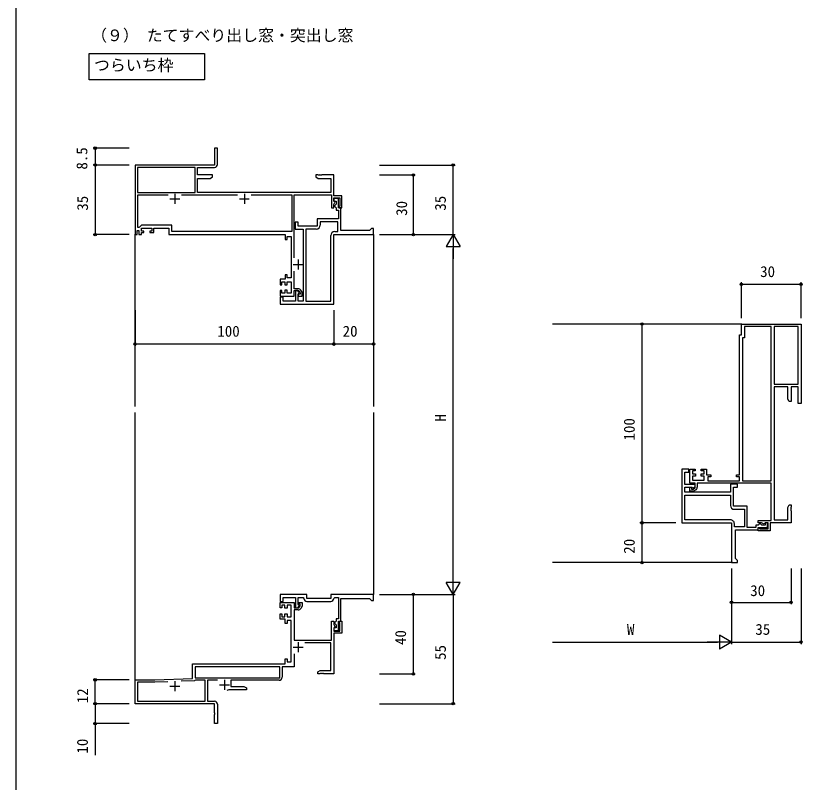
# Model space of a CAD drawing. Units: millimetres, scale not verified. Extents: x -437 to 438, y -681 to 679.
# Drawn here: x -436.8 to -41.2, y -154.5 to 231.1 of the extents above; entities that cross this region are included whole.
import ezdxf
from ezdxf.enums import TextEntityAlignment as Align

# ---------------------------------------------------------------- set-up
doc = ezdxf.new("R2010")
doc.units = ezdxf.units.MM
doc.header["$LTSCALE"] = 4
for name, color, linetype in [('0-1_USER1', 3, 'Continuous'), ('0-2_YKK_11', 7, 'Continuous'), ('0-3_YKK_12', 2, 'Continuous'), ('0-4_YKK_D', 6, 'Continuous'), ('0-5_YKK_ZWAK', 7, 'Continuous')]:
    doc.layers.add(name, color=color, linetype=linetype)
doc.styles.add('ＭＳ ゴシック', font='')
doc.styles.get('ＭＳ ゴシック').set_extended_font_data('MS Gothic')

msp = doc.modelspace()

# ---------------------------------------------------------------- linework, layer by layer
at = {"layer": '0-1_USER1'}
msp.add_lwpolyline([(-399.8, 212.168), (-341.84, 212.168), (-341.84, 198.81), (-399.8, 198.81)], close=True, dxfattribs=at)
at = {"layer": '0-2_YKK_11'}
for p, q in [((-359.3, 139), (-354.3, 139)), ((-356.8, 141.5), (-356.8, 136.5)), ((-353.418, 141), (-325.182, 141)), ((-324.3, 139), (-319.3, 139)), ((-321.8, 141.5), (-321.8, 136.5)), ((-285.6, 123.8), (-290.8, 123.8)), ((-294.8, 108.5), (-294.8, 103.5)), ((-297.3, 106), (-292.3, 106)), ((-290.3, -63.5), (-278.3, -63.5)), ((-297.3, -86.6), (-292.3, -86.6)), ((-294.8, -84.1), (-294.8, -89.1)), ((-359.3, -106.2), (-354.3, -106.2)), ((-356.8, -103.7), (-356.8, -108.7)), ((-334.3, -105.5), (-329.3, -105.5)), ((-331.8, -103), (-331.8, -108))]:
    msp.add_line(p, q, dxfattribs=at)
for points in [[(-335.3, 156.3), (-335.3, 164.5), (-336.8, 164.5), (-336.8, 156), (-376.8, 156), (-376.8, 121), (-375.8, 121), (-375.8, 123), (-374.8, 123), (-374.8, 121), (-373.5, 121), (-373.5, 122), (-372.4, 122), (-372.4, 122.8), (-373.5, 122.8), (-373.5, 124.3), (-368.3, 124.3), (-368.3, 122.8), (-369.4, 122.8), (-369.4, 122), (-367.3, 122), (-367.3, 124.3), (-359.8, 124.3), (-359.8, 121), (-301.2, 121), (-301.2, 118.5), (-300.2, 118.5), (-300.2, 120), (-298.2, 120), (-298.2, 99.2), (-300.2, 99.2), (-300.2, 100.7), (-301.2, 100.7), (-301.2, 98.5), (-303.8, 98.5), (-303.8, 95.8), (-303, 95.8), (-303, 97.3), (-301.4, 97.3), (-301.4, 95.8)], [(-296.8, 109.382), (-296.8, 141), (-278, 141), (-278, 134.5), (-276.8, 134.5), (-276.8, 136.18), (-276.24, 137.15), (-276.5, 137.6), (-276.8, 137.9), (-276.8, 139.5), (-273.8, 139.5), (-273.8, 135.262), (-274.34, 134.95), (-274.22, 134.5), (-272.8, 134.5), (-272.8, 140.5), (-276.8, 140.5), (-276.8, 151), (-282.842, 151), (-283.025, 150.88), (-283.575, 150.88), (-283.758, 151), (-283.842, 151), (-284.025, 150.88), (-284.575, 150.88), (-284.758, 151), (-285.8, 151), (-285.8, 150), (-284.588, 149.3), (-278.3, 149.3), (-278.3, 142.2), (-345.3, 142.2), (-345.3, 149.3), (-339.012, 149.3), (-337.8, 150), (-337.8, 151), (-345.3, 151), (-345.3, 154.8), (-336.8, 154.8)], [(-318.418, 141), (-298, 141), (-298, 122.5), (-358.3, 122.5), (-358.3, 125.8), (-373.5, 125.8), (-374.5, 124.8), (-374.8, 124.5), (-375.3, 124.5), (-375.3, 141), (-360.182, 141)], [(-292.3, 123.8), (-292.3, 87.5), (-294.8, 87.5), (-294.8, 91.004), (-294.55, 91.3), (-294.34, 91.746), (-294.949, 92.8), (-296, 92.8), (-296, 87.5), (-302.3, 87.5), (-302.3, 89.5), (-303.8, 89.5), (-303.8, 86), (-276.8, 86), (-276.8, 121), (-256.8, 121), (-256.8, 124), (-257.8, 124), (-258.3, 123.5), (-258.8, 123), (-273.3, 123), (-273.3, 134.5), (-274.5, 134.5), (-274.5, 139.1), (-276.8, 139.1), (-276.8, 137.9), (-275.7, 137.9), (-275.7, 136.3), (-276, 136), (-276.5, 135.5), (-276.5, 135.3), (-276, 134.8), (-275.7, 134.5), (-275.7, 133.3), (-274.5, 133.3), (-274.5, 129), (-285.1, 129), (-285.1, 125.3), (-294.8, 125.3), (-294.8, 127.3)], [(-294.8, 127.3), (-296.3, 127.3), (-296.3, 123.8), (-292.3, 123.8)], [(-276.3, 122.5), (-274.8, 122.5), (-274.8, 127.5), (-283.6, 127.5), (-283.6, 125.8)], [(-290.8, 123.8), (-290.8, 87.5), (-278.3, 87.5), (-278.3, 120.5)], [(-294.705, 93.8), (-296.8, 93.8), (-296.8, 102.618)], [(-301.4, 95.8), (-300.2, 95.8), (-300.2, 97.3), (-298.2, 97.3), (-298.2, 91.5), (-300.2, 91.5), (-300.2, 93), (-301.4, 93), (-301.4, 91.5), (-303, 91.5), (-303, 92.8), (-303.8, 92.8), (-303.8, 90), (-296.8, 90), (-296.8, 92.8), (-294.417, 92.8), (-293.8, 91.732), (-293.8, 91), (-294.8, 91), (-294.8, 90), (-292.8, 90), (-292.8, 92), (-293.406, 93.05)], [(-72.8, 0.2), (-72.8, 70.5), (-71.8, 70.5), (-71.8, 76), (-41.8, 76), (-41.8, 36), (-43.2, 36), (-43.2, 44.5), (-46.8, 44.5), (-46.8, 37), (-47.8, 37), (-48.5, 38.212), (-48.5, 44.5), (-55.3, 44.5), (-55.3, -22.5), (-48.5, -22.5), (-48.5, -16.213), (-47.8, -15), (-46.8, -15), (-46.8, -16.042), (-46.92, -16.225), (-46.92, -16.775), (-46.8, -16.958), (-46.8, -17.042), (-46.92, -17.225), (-46.92, -17.775), (-46.8, -17.958), (-46.8, -24), (-57.3, -24), (-57.3, -28), (-63.3, -28), (-63.3, -26.57), (-62.855, -26.451), (-62.538, -27), (-58.3, -27), (-58.3, -24), (-59.9, -24), (-60.2, -24.3), (-60.65, -24.56), (-61.62, -24)], [(-101.8, 3), (-101.8, -24), (-76.8, -24), (-76.8, -44), (-73.8, -44), (-73.8, -43), (-74.3, -42.5), (-74.8, -42), (-74.8, -27.5), (-63.3, -27.5), (-63.3, -26.3), (-58.7, -26.3), (-58.7, -24), (-59.9, -24), (-59.9, -25.1), (-61.5, -25.1), (-61.8, -24.8), (-62.3, -24.3), (-62.5, -24.3), (-63, -24.8), (-63.3, -25.1), (-64.5, -25.1), (-64.5, -26.3), (-68.8, -26.3), (-68.8, -15.7), (-75.8, -15.7), (-75.8, -6), (-73.8, -6), (-73.8, -4.5), (-77.3, -4.5), (-77.3, -8.5), (-100.3, -8.5), (-100.3, -6), (-96.796, -6), (-96.5, -6.25), (-96.054, -6.46), (-95, -5.851), (-95, -4.8), (-100.3, -4.8), (-100.3, 1.5)], [(-100.3, 1.5), (-98.3, 1.5), (-98.3, 3), (-101.8, 3)], [(-94.75, -7.394), (-95.8, -8), (-97.8, -8), (-97.8, -6), (-96.8, -6), (-96.8, -7), (-96.068, -7), (-95, -6.384), (-95, -4), (-97.8, -4), (-97.8, 3), (-95, 3), (-95, 2.2), (-96.3, 2.2), (-96.3, 0.6), (-94.8, 0.6), (-94.8, -0.6), (-96.3, -0.6), (-96.3, -2.6), (-90.5, -2.6), (-90.5, -0.6), (-92, -0.6), (-92, 0.6), (-90.5, 0.6), (-90.5, 2.2), (-92, 2.2), (-92, 3), (-89.3, 3), (-89.3, 0.2), (-87.1, 0.2), (-87.1, -0.8), (-88.6, -0.8), (-88.6, -2.8), (-72.8, -2.8), (-72.8, -0.8), (-74.3, -0.8), (-74.3, 0.2), (-72.8, 0.2)], [(-61.62, -24), (-63.3, -24), (-63.3, -22.8), (-56.8, -22.8), (-56.8, -4), (-94, -4), (-94, -6.095)], [(-77.3, -22.5), (-100.3, -22.5), (-100.3, -10), (-77.3, -10), (-77.3, -15.2)], [(-75.3, -17.2), (-70.3, -17.2), (-70.3, -26), (-75.3, -26), (-75.3, -24.5)], [(-256.8, -60), (-278.3, -60), (-278.3, -62), (-290.3, -62), (-290.3, -60), (-303.8, -60), (-303.8, -63.5), (-302.3, -63.5), (-302.3, -61.5), (-296, -61.5), (-296, -66.8), (-294.949, -66.8), (-294.34, -65.746), (-294.55, -65.3), (-294.8, -65.004), (-294.8, -61.5), (-292.3, -61.5), (-291.8, -62)], [(-276.8, -62), (-276.3, -61.5), (-274.5, -61.5), (-274.5, -72.3), (-275.7, -72.3), (-275.7, -73.5), (-276, -73.8), (-276.5, -74.3), (-276.5, -74.5), (-276, -75), (-275.7, -75.3), (-275.7, -76.9), (-276.8, -76.9), (-276.8, -78.1), (-274.5, -78.1), (-274.5, -73.5), (-273.3, -73.5), (-273.3, -62), (-258.8, -62), (-258.3, -62.5), (-257.8, -63), (-256.8, -63), (-256.8, -60)], [(-335.3, -115.3), (-335.3, -125), (-336.8, -125), (-336.8, -120.458), (-336.68, -120.275), (-336.68, -119.725), (-336.8, -119.542), (-336.8, -115), (-376.8, -115), (-376.8, -103), (-366.8, -103), (-347.8, -102.337), (-347.8, -95), (-301.2, -95), (-301.2, -92.5), (-300.2, -92.5), (-300.2, -94), (-298.2, -94), (-298.2, -73.2), (-300.2, -73.2), (-300.2, -74.7), (-301.2, -74.7), (-301.2, -72.5), (-303.8, -72.5), (-303.8, -69.8), (-303, -69.8), (-303, -71.3), (-301.4, -71.3), (-301.4, -69.8), (-300.2, -69.8), (-300.2, -71.3), (-298.2, -71.3), (-298.2, -65.5), (-300.2, -65.5), (-300.2, -67), (-301.4, -67), (-301.4, -65.5), (-303, -65.5), (-303, -66.8), (-303.8, -66.8)], [(-303.8, -66.8), (-303.8, -64), (-296.8, -64), (-296.8, -66.8), (-294.417, -66.8), (-293.8, -65.732), (-293.8, -65), (-294.8, -65), (-294.8, -64), (-292.8, -64), (-292.8, -66), (-293.406, -67.05)], [(-294.705, -67.8), (-296.8, -67.8), (-296.8, -83.1), (-278, -83.1), (-278, -73.5), (-276.8, -73.5), (-276.8, -75.18), (-276.24, -76.15), (-276.5, -76.6), (-276.8, -76.9), (-276.8, -78.5), (-273.8, -78.5), (-273.8, -74.262), (-274.34, -73.95), (-274.22, -73.5), (-272.8, -73.5), (-272.8, -79.5), (-276.8, -79.5), (-276.8, -100), (-281.842, -100), (-282.025, -99.88), (-282.575, -99.88), (-282.758, -100), (-282.842, -100), (-283.025, -99.88), (-283.575, -99.88), (-283.758, -100), (-284.8, -100), (-284.8, -99), (-283.588, -98.3), (-278.3, -98.3), (-278.3, -84.3), (-291.353, -84.3)], [(-296.8, -89.873), (-296.8, -96.5), (-302.8, -96.5), (-302.8, -101.7)], [(-360.254, -103.972), (-366.779, -104.2), (-375.6, -104.2), (-375.6, -113.8), (-341.5, -113.8), (-341.5, -103.2), (-346.377, -103.2), (-346.639, -103.353), (-346.89, -103.505), (-353.509, -103.737)], [(-335.247, -103.2), (-340.3, -103.2), (-340.3, -113.8), (-336.8, -113.8)], [(-304.3, -103.2), (-328.6, -103.2), (-328.6, -106.3), (-322.012, -106.3), (-320.8, -107), (-320.8, -108), (-328.702, -108)]]:
    msp.add_lwpolyline(points, dxfattribs=at)
for points in [[(-346.5, 154.8), (-375.6, 154.8), (-375.6, 142.2), (-346.5, 142.2)], [(-56.8, -2.8), (-56.8, 74.8), (-70.3, 74.8), (-70.3, 69), (-71.3, 69), (-71.3, -2.8)], [(-55.3, 74.8), (-55.3, 45.7), (-43.2, 45.7), (-43.2, 74.8)], [(-304, -96.5), (-346.6, -96.5), (-346.6, -102), (-304, -102)]]:
    msp.add_lwpolyline(points, close=True, dxfattribs=at)
for centre, radius, start, end in [((-336.8, 156.3), 1.5, 270.00001, 359.99999), ((-285.6, 125.8), 2, 270.00001, 359.99999), ((-276.3, 120.5), 2, 90.00001, 179.99999), ((-294.705, 92.3), 1.5, 29.99999, 90.00001), ((-95.5, -6.095), 1.5, 299.99999, 0.00001), ((-75.3, -15.2), 2, 180, 270), ((-77.3, -24.5), 2, 359.99998, 90.00002), ((-290.3, -62), 1.5, 180.00002, 270), ((-278.3, -62), 1.5, 270, 0), ((-294.705, -66.3), 1.5, 269.99999, 330.00001), ((-304.3, -101.7), 1.5, 270.00001, 359.99999), ((-328.702, -113.2), 5.2, 90.00002, 111.91926), ((-336.8, -115.3), 1.5, 0.00001, 89.99999)]:
    msp.add_arc(centre, radius, start, end, dxfattribs=at)
at = {"layer": '0-3_YKK_12'}
for p, q in [((-376.8, 34.5), (-376.8, 121.3)), ((-256.8, 121), (-256.8, 34.5)), ((-71.5, 76), (-166.8, 76)), ((-376.8, -103.271), (-376.8, 31.5)), ((-256.8, 31.5), (-256.8, -60)), ((-76.3, -44), (-166.8, -44))]:
    msp.add_line(p, q, dxfattribs=at)
at = {"layer": '0-4_YKK_D'}
for p, q in [((-379.8, 164.5), (-397.8, 164.5)), ((-396.8, 164.5), (-396.8, 156)), ((-379.8, 156), (-397.8, 156)), ((-379.8, 156), (-397.8, 156)), ((-396.8, 156), (-396.8, 121)), ((-253.8, 156), (-215.8, 156)), ((-216.8, 121), (-216.8, 156)), ((-253.8, 151), (-235.8, 151)), ((-236.8, 121), (-236.8, 151)), ((-379.8, 121), (-397.8, 121)), ((-253.8, 121), (-215.8, 121)), ((-253.8, 121), (-215.8, 121)), ((-253.8, 121), (-235.8, 121)), ((-216.8, 121), (-220.3, 114.938)), ((-216.8, 121), (-213.3, 114.938)), ((-216.8, 121), (-216.8, 108.876)), ((-220.3, 114.938), (-213.3, 114.938)), ((-216.8, -53), (-216.8, 114)), ((-71.8, 79), (-71.8, 97)), ((-71.8, 96), (-41.8, 96)), ((-41.8, 79), (-41.8, 97)), ((-376.8, 83), (-376.8, 65)), ((-276.8, 83), (-276.8, 65)), ((-276.8, 83), (-276.8, 65)), ((-256.8, 83), (-256.8, 65)), ((-104.8, 76), (-122.8, 76)), ((-121.8, 76), (-121.8, -24)), ((-376.8, 66), (-276.8, 66)), ((-276.8, 66), (-256.8, 66)), ((-104.8, -24), (-122.8, -24)), ((-104.8, -24), (-122.8, -24)), ((-121.8, -24), (-121.8, -44)), ((-104.8, -44), (-122.8, -44)), ((-76.8, -47), (-76.8, -85)), ((-76.8, -47), (-76.8, -85)), ((-76.8, -47), (-76.8, -65)), ((-46.8, -47), (-46.8, -65)), ((-41.8, -47), (-41.8, -85)), ((-216.8, -60), (-216.8, -47.876)), ((-216.8, -60), (-220.3, -53.938)), ((-213.3, -53.938), (-220.3, -53.938)), ((-216.8, -60), (-213.3, -53.938)), ((-253.8, -60), (-215.8, -60)), ((-253.8, -60), (-215.8, -60)), ((-253.8, -60), (-235.8, -60)), ((-236.8, -100), (-236.8, -60)), ((-216.8, -60), (-216.8, -115)), ((-76.8, -64), (-46.8, -64)), ((-76.8, -84), (-82.862, -80.5)), ((-82.862, -80.5), (-82.862, -87.5)), ((-166.8, -84), (-83.8, -84)), ((-76.8, -84), (-88.924, -84)), ((-76.8, -84), (-82.862, -87.5)), ((-76.8, -84), (-41.8, -84)), ((-253.8, -100), (-235.8, -100)), ((-379.8, -103), (-397.8, -103)), ((-396.8, -115), (-396.8, -103)), ((-379.8, -115), (-397.876, -115)), ((-379.8, -115), (-397.8, -115)), ((-253.8, -115), (-215.8, -115)), ((-379.8, -125), (-397.876, -125))]:
    msp.add_line(p, q, dxfattribs=at)
msp.add_lwpolyline([(-396.876, -115), (-396.876, -125), (-396.876, -140.925)], dxfattribs=at)
for centre in [(-396.8, 164.5), (-396.8, 156), (-396.8, 156), (-216.8, 156), (-236.8, 151), (-396.8, 121), (-236.8, 121), (-71.8, 96), (-41.8, 96), (-121.8, 76), (-376.8, 66), (-276.8, 66), (-276.8, 66), (-256.8, 66), (-121.8, -24), (-121.8, -24), (-121.8, -44), (-236.8, -60), (-76.8, -64), (-46.8, -64), (-41.8, -84), (-396.8, -103), (-236.8, -100), (-396.876, -115), (-396.8, -115), (-216.8, -115), (-396.876, -125)]:
    msp.add_circle(centre, 0.637, dxfattribs=at)
at = {"layer": '0-5_YKK_ZWAK'}
msp.add_line((-436.8, 644), (-436.8, -681), dxfattribs=at)

# ---------------------------------------------------------------- texts
at = {"layer": '0-1_USER1', "style": 'ＭＳ ゴシック'}
for s, p in [('（９） たてすべり出し窓・突出し窓', (-398.891, 216.545)), ('つらいち枠\u3000\u3000', (-397.436, 201.591))]:
    msp.add_text(s, height=5.865, dxfattribs=at).set_placement(p, align=Align.BOTTOM_LEFT)
at = {"layer": '0-4_YKK_D', "style": 'ＭＳ ゴシック'}
for s, p in [('8.5', (-399.132, 153.709)), ('35', (-398.8, 133.045)), ('35', (-218.8, 133.045)), ('30', (-238.3, 130.46)), ('H', (-218.8, 27.006)), ('100', (-123.8, 17.435)), ('20', (-123.8, -39.54)), ('40', (-238.8, -85.455)), ('55', (-218.8, -92.955)), ('12', (-398.8, -114.753)), ('10', (-398.876, -140.076))]:
    msp.add_text(s, height=5.499, rotation=90, dxfattribs=at).set_placement(p, align=Align.BOTTOM_LEFT)
for s, p in [('30', (-62.34, 98)), ('100', (-335.365, 68)), ('20', (-272.34, 68)), ('30', (-67.34, -62.5)), ('W', (-129.348, -82)), ('35', (-64.755, -82))]:
    msp.add_text(s, height=5.499, dxfattribs=at).set_placement(p, align=Align.BOTTOM_LEFT)

doc.saveas('drawing.dxf')
